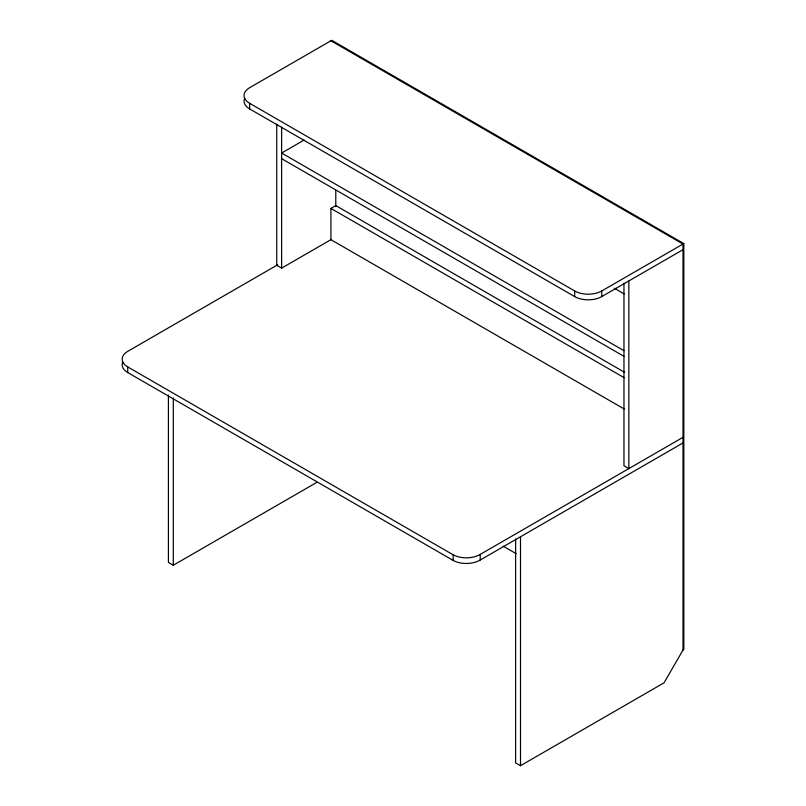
<?xml version="1.0" encoding="UTF-8"?>
<svg xmlns="http://www.w3.org/2000/svg" width="806" height="806" viewBox="0 0 806 806"><rect width="100%" height="100%" fill="white"/><g stroke="black" fill="none" stroke-linecap="round" stroke-linejoin="round"><path stroke-width="1.21" d="M330.913 40.774L683.014 244.047L683.014 649.989L664.053 682.823L520.505 765.7L515.628 762.889L515.628 538.992M304.124 140.053L281.626 153.039L623.965 350.691M624.197 408.995L330.913 239.674L330.913 208.401L335.79 205.58L624.71 372.392M277.697 264.771L127.832 351.295A19.153 11.052 0 0 0 127.741 366.932L127.741 372.563L453.153 560.432A19.153 11.052 0 0 0 480.225 560.019L683.014 442.947M276.75 124.265L276.75 265.315L281.626 268.136L331.457 239.362M683.82 243.583L331.729 40.3L249.669 87.683A19.153 11.052 0 0 0 249.669 103.319L574.678 290.956A19.153 11.052 0 0 0 601.76 290.956L683.82 243.583L683.82 649.515L683.014 649.989M244.712 98.261A19.153 11.052 0 0 0 249.669 108.941L574.678 296.588A19.153 11.052 0 0 0 601.76 296.588L683.014 249.679M168.414 395.131L168.414 562.417L173.29 565.238L316.829 482.361M127.741 366.932L453.153 554.8A19.153 11.052 0 0 0 480.225 554.397L683.014 437.326M614.384 288.246L624.197 293.908M281.626 158.671L623.965 356.323M330.913 208.401L624.197 377.722M503.146 546.146L516.233 553.702M628.841 280.951L628.841 468.598L623.965 465.777L623.965 283.178M601.76 290.956L601.76 296.588M574.678 290.956L574.678 296.588M520.505 536.776L520.505 765.7M480.225 554.397L480.225 560.019M453.153 554.8L453.153 560.432M335.79 190.266L335.79 206.638M281.626 127.086L281.626 268.136M249.669 103.319L249.669 108.941M173.29 397.942L173.29 565.238M127.741 372.563A19.153 11.052 0 0 1 122.844 361.874"/></g></svg>
